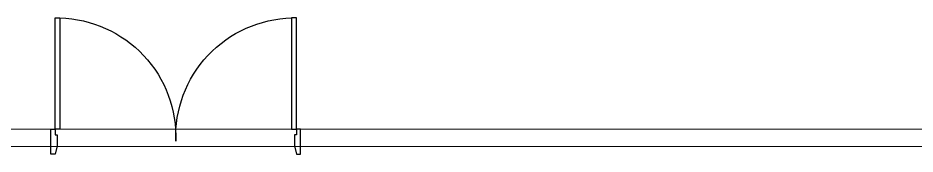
# Model space of a CAD drawing. Extents: x 152195838 to 160350639, y 364657247 to 370318102.
# Drawn here: x 157585560 to 157592024, y 364997792 to 364998777 of the extents above; entities that cross this region are included whole.
import ezdxf

# ---------------------------------------------------------------- set-up
doc = ezdxf.new("R2010")
doc.units = 0
doc.header["$MEASUREMENT"] = 0
doc.layers.add('4A.TEC 벽체 4', color=7, linetype='CONTINUOUS')
doc.layers.add('main-plan$0$4A.TEC DOOR', color=4, linetype='CONTINUOUS')

# ---------------------------------------------------------------- blocks, each defined once
blk = doc.blocks.new('main-plan$0$asd312312313')
at = {"layer": 'main-plan$0$4A.TEC DOOR'}
for points in [[(1049849, 494395.1), (1049849, 494365.1), (1049809, 494365.1), (1049809, 494350.1), (1049729, 494350.1), (1049669, 494365.1), (1049669, 494395.1)], [(1050654, 494365.1), (1050654, 494330.1), (1049849, 494330.1), (1049849, 494365.1)], [(1049849, 492595.1), (1049849, 492625.1), (1049809, 492625.1), (1049809, 492640.1), (1049729, 492640.1), (1049669, 492625.1), (1049669, 492595.1)], [(1050654, 492625.1), (1050654, 492660.1), (1049849, 492660.1), (1049849, 492625.1)]]:
    blk.add_lwpolyline(points, close=True, dxfattribs=at)
at = {"layer": 'main-plan$0$4A.TEC DOOR', "color": 9}
for centre, radius, start, end in [((1049794.4, 494354.5), 859.9, 267.895, 358.37751), ((1049794.3, 492635.7), 860, 1.62687, 92.17876)]:
    blk.add_arc(centre, radius, start, end, dxfattribs=at)

msp = doc.modelspace()

# ---------------------------------------------------------------- linework, layer by layer
at = {"layer": '4A.TEC 벽체 4', "color": 251, "lineweight": 0, "ltscale": 15}
for p, q in [((157592297.0046, 364997971.8958), (157579422.0046, 364997971.8958)), ((157592297.0046, 364997846.8958), (157579422.0046, 364997846.8958))]:
    msp.add_line(p, q, dxfattribs=at)

# ---------------------------------------------------------------- block references
at = {"layer": 'main-plan$0$4A.TEC DOOR', "xscale": -1, "rotation": 270}
msp.add_blockref('main-plan$0$asd312312313', (157093201.8657, 363948122.9125), dxfattribs=at)

doc.saveas('drawing.dxf')
